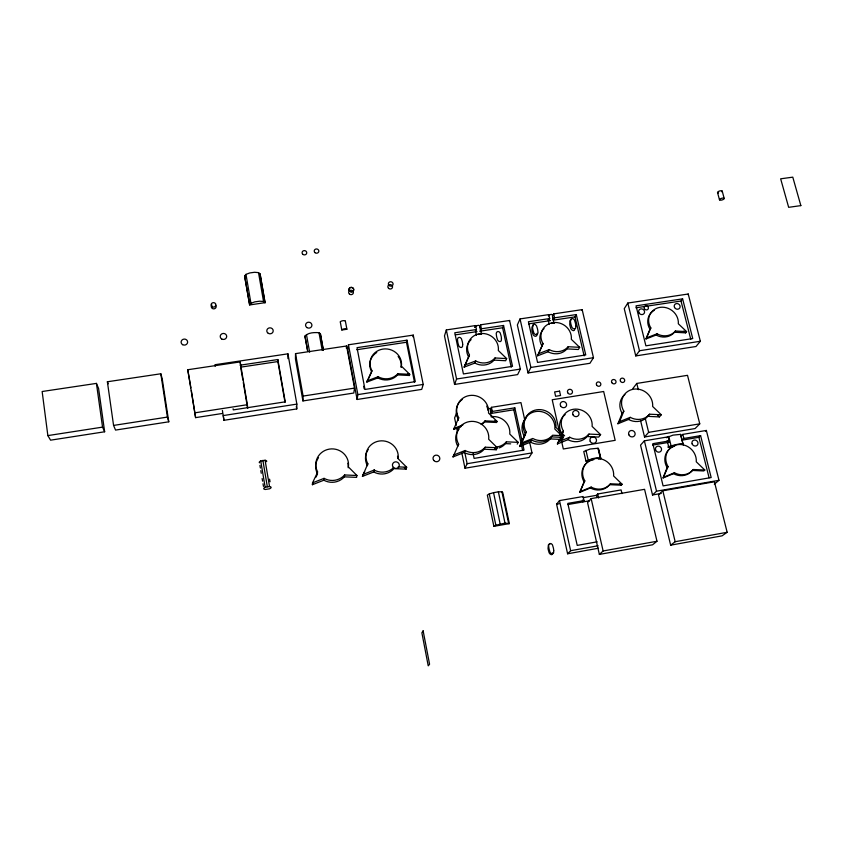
<?xml version="1.0" encoding="UTF-8"?>
<svg xmlns="http://www.w3.org/2000/svg" width="843" height="843" viewBox="0 0 843 843"><rect width="100%" height="100%" fill="white"/><g stroke="black" fill="none" stroke-linecap="round" stroke-linejoin="round"><path stroke-width="1.26" d="M295.524 353.628L295.45 358.928L302.943 400.941L353.807 393.028L354.524 388.107L346.578 345.999L295.524 353.628L303.101 396.073L302.943 400.941M537.054 333.322C537.813 338.117 532.755 336.62 532.555 332.943A14.605 13.53 26.3 0 1 531.87 329.887L532.007 326.989L533.176 325.524M222.404 410.446L223.964 420.299L296.757 408.918L296.852 404.113L287.937 353.828L214.954 364.724L215.207 366.315M312.405 484.704L312.532 482.849L317.695 471.985A16.386 15.785 3.9 0 1 329.328 449.108A16.386 15.785 3.9 0 1 348.391 466.938L356.937 475.494L356.589 477.37L344.355 476.843A16.302 15.711 3.8 0 1 323.87 480.215L312.405 484.704L313.438 482.544M323.87 480.215L324.06 478.35A16.386 15.785 3.9 0 0 344.65 474.957L356.937 475.494M346.325 348.138L346.578 345.999M348.454 344.787L347.801 350.161L357.116 399.487L421.742 389.382L423.207 384.429L413.249 335.103L348.454 344.787L357.875 394.608L357.116 399.487M552.892 552.597C552.86 556.791 548.751 553.956 548.709 551.333A13.825 13.235 44.4 0 1 548.045 548.329L548.403 544.799L549.899 544.114M574.863 328.58C574.778 332.848 570.532 329.834 570.437 327.21A14.542 13.393 28.5 0 1 569.731 324.165L569.952 320.92L571.196 319.824M344.355 476.843L344.65 474.957M366.863 382.069L371.911 370.667A15.817 14.911 12.7 0 1 382.87 349.086A15.817 14.911 12.7 0 1 401.416 366.157L409.73 374.334L409.424 375.504L397.611 374.893A15.775 14.879 12.7 0 1 377.875 377.906L366.863 382.069L371.162 372.985M371.911 370.667L371.7 371.847A15.775 14.879 12.7 0 1 376.737 352.469M377.875 377.906L378.107 376.747A15.817 14.911 12.7 0 0 397.885 373.723L409.73 374.334M362.448 476.39L367.822 463.734A16.238 15.638 12.2 0 1 379.108 441.047A16.238 15.638 12.2 0 1 398.149 458.75L406.684 467.243L406.084 469.151L393.976 468.624A16.154 15.564 12.2 0 1 373.744 471.954L362.448 476.39L364.65 471.627M367.822 463.734L367.411 465.673A16.154 15.564 12.2 0 1 368.212 449.54M397.611 374.893L397.885 373.723M414.503 382.258L406.484 342.258L406.979 340.172L357.021 347.664L364.987 389.445L415.293 381.637L406.979 340.172M401.416 366.157L401.131 367.337A15.775 14.879 12.7 0 0 398.149 356.452M412.838 336.747L413.249 335.103M479.804 327.179C480.478 323.923 475.673 325.472 475.073 327.484M475.61 331.794L476.453 329.529L475.6 325.556L446.326 329.929L444.482 335.883L454.577 384.45L517.623 374.598L520.342 369.086L509.594 320.477L480.573 324.808L479.72 327.095L481.574 334.281M552.492 316.104C553.303 313.311 549.215 314.46 548.382 315.925M474.936 327.358L475.6 325.556M454.577 384.45L456.558 379.023L446.326 329.929M464.135 367.148L469.477 354.914A15.617 14.616 21.9 0 1 479.804 333.649A15.617 14.616 21.9 0 1 498.329 350.509L506.643 358.591L505.674 360.73L494.093 360.119A15.553 14.552 21.9 0 1 474.841 363.059L464.135 367.148L469.477 354.914M480.563 331.057L481.427 328.781L480.573 324.808M663.083 477.97L668.077 466.653A15.785 14.616 41.6 0 1 677.34 444.704A15.785 14.616 41.6 0 1 696.286 461.816L704.822 470.025L703.779 470.952L692.335 470.436A15.743 14.584 41.6 0 1 673.462 473.661L663.083 477.97L667.129 467.58A15.743 14.584 41.6 0 1 674.737 446.063M474.841 363.059L475.684 360.93A15.617 14.616 21.9 0 0 495.02 357.969L506.643 358.591M456.411 413.407L454.609 417.97L456.147 425.452M461.342 426.432L453.576 429.466L454.008 428.402L462.891 424.925M481.743 424.472A16.059 15.248 23.3 0 0 484.577 421.932L496.548 422.501L497.075 421.426L488.508 413.038A16.101 15.279 23.3 0 0 469.425 395.536A16.101 15.279 23.3 0 0 458.729 417.822L458.286 418.908A16.059 15.248 23.3 0 1 462.259 399.434M617.919 423.744L619.594 421.626L623.831 411.194A15.975 14.805 35.8 0 1 633.493 389.203A15.975 14.805 35.8 0 1 652.661 406.484L661.281 414.777L659.405 416.916L647.761 416.347A15.891 14.731 35.9 0 1 628.53 419.477L617.919 423.744L622.134 413.355A15.891 14.731 35.9 0 1 624.916 394.513M579.752 492.365L584.81 480.91A15.901 14.984 38.7 0 1 594.631 458.655A15.901 14.984 38.7 0 1 613.62 475.979L622.166 484.293L621.323 485.189L609.679 484.683A15.859 14.953 38.8 0 1 590.406 487.981L579.752 492.365L584.051 481.817A15.859 14.953 38.8 0 1 593.894 459.604M645.98 338.981L650.838 327.98A15.269 13.899 32.8 0 1 659.943 307.368A15.269 13.899 32.8 0 1 678.33 323.765L686.613 331.626L685.644 332.859L674.495 332.237A15.237 13.867 32.8 0 1 656.107 335.04L645.98 338.981L649.953 329.223A15.237 13.867 32.8 0 1 654.326 310.256M511.237 367.19L502.597 327.769L503.556 325.461L481.427 328.781M561.48 435.747L563.409 431.131A15.764 14.795 33.5 0 1 573.282 409.287A15.764 14.795 33.5 0 1 592.123 426.41L600.595 434.619L598.699 437.074L587.139 436.537A15.669 14.721 33.5 0 1 568.003 439.677L557.413 443.934L559.33 439.351M560.774 435.905L563.409 431.131M557.413 443.934L560.037 439.203M509.341 321.078L509.594 320.477M519.625 446.495L525.347 433.871A16.091 15.195 30.7 0 1 535.653 411.542A16.091 15.195 30.7 0 1 554.831 429.045L563.451 437.433L562.049 439.477L550.194 438.918A16.006 15.132 30.8 0 1 530.532 442.143L519.625 446.495L525.347 433.871M494.093 360.119L495.02 357.969M453.039 456.917L453.903 454.935L465.104 450.51A16.238 15.49 24.6 0 0 485.231 447.201L497.328 447.759L496.253 449.772L484.219 449.224A16.154 15.416 24.6 0 1 464.187 452.501L453.039 456.917L458.655 444.198A16.238 15.49 24.6 0 1 469.446 421.584A16.238 15.49 24.6 0 1 488.687 439.277L497.328 447.759M458.655 444.198L457.781 446.232A16.154 15.416 24.6 0 1 458.94 429.245M537.592 355.799L543.029 343.67A15.48 14.342 27.3 0 1 552.85 322.658A15.48 14.342 27.3 0 1 571.343 339.339L579.657 347.337L578.372 349.508L566.97 348.886A15.406 14.289 27.3 0 1 548.066 351.773L537.592 355.799L543.029 343.67M453.576 429.466L458.729 417.822M548.53 320.846L549.678 318.549L548.782 314.618L520.047 318.917L517.36 324.945L528.034 372.964L589.931 363.291L593.472 357.695L582.155 309.634L553.661 313.891L552.492 316.209L553.387 320.119L554.568 317.822L553.661 313.891M484.577 421.932L485.083 420.857L497.075 421.426M491.437 407.327L490.521 409.276L491.385 413.376L492.312 411.437L491.437 407.327L520.942 402.606L524.789 420.099M315.999 477.127L317.548 473.892A16.302 15.711 3.8 0 1 318.517 457.633M529.773 442.765L531.996 452.902L529.088 457.496L464.978 468.213L467.127 463.703L465.009 453.46M548.477 315.229L548.782 314.618M484.219 449.224L485.231 447.201M528.034 372.964L530.869 367.453L520.047 318.917M522.681 450.605L513.787 409.793L514.82 407.822L492.312 411.437M548.066 351.773L549.225 349.613A15.48 14.342 27.3 0 0 568.203 346.715L579.657 347.337M499.088 447.97A15.817 15.048 26.8 0 0 505.431 443.618L506.422 441.816L518.245 442.364L517.202 444.156M584.125 355.872L575.01 316.894L576.285 314.565L554.568 317.822M581.818 310.256L582.155 309.634M566.97 348.886L568.203 346.715M530.532 442.143L531.775 440.109A16.091 15.195 30.7 0 0 551.533 436.874L563.451 437.433M627.814 303.048L624.252 308.675L635.759 355.915L696.012 346.494L700.343 341.267L688.225 294.017L627.814 303.048L639.479 350.741L635.759 355.915M550.194 438.918L551.533 436.874M568.003 439.677L569.72 437.243A15.764 14.795 33.5 0 0 588.972 434.071L600.595 434.619M649.953 329.223L650.838 327.98M656.107 335.04L657.013 333.817A15.269 13.899 32.8 0 0 675.443 330.993L686.613 331.626M635.928 307.8L681.018 301.025L682.609 298.854L692.746 338.559L645.886 345.83L636.043 305.84L682.609 298.854M687.804 294.597L688.225 294.017M587.139 436.537L588.972 434.071M674.495 332.237L675.443 330.993M632.84 388.591L636.792 383.439L687.509 375.325L699.764 423.839L695.096 428.55L644.537 436.99L640.532 420.436M622.134 413.355L623.831 411.194M598.467 548.224L567.613 553.788L556.591 504.198L559.478 500.605L583.082 496.516L584.009 500.573L582.85 501.901L582.429 500.036M628.53 419.477L630.258 417.348L619.594 421.626M584.051 481.817L584.81 480.91M244.607 276.019L245.977 274.375L249.791 272.942L254.597 272.278L258.516 272.637L260.065 273.87L265.092 302.658L249.644 304.945L244.607 276.019L249.644 304.945L250.94 303.29L254.786 301.878L259.612 301.193L263.543 301.488L265.092 302.658M260.065 273.87L265.008 302.753M647.761 416.347L649.584 414.198L661.281 414.777M590.406 487.981L591.175 487.096A15.901 14.984 38.7 0 0 610.49 483.787L622.166 484.293M644.537 436.99L648.646 432.343L699.764 423.839M591.143 498.603L587.56 502.628L599.362 554.42L652.608 544.778L656.992 541.248L644.568 489.319L591.143 498.603L603.124 550.974L599.362 554.42M667.656 442.501L669.173 440.921L668.162 436.843L644.379 440.826L640.543 445.125L652.524 494.978L661.239 493.45M583.082 497.655L596.465 495.336L597.676 493.987L621.101 489.931L621.976 493.619M609.679 484.683L610.49 483.787M681.27 435.989L682.841 434.387L706.35 430.446L718.984 480.31L714.327 484.188M567.613 553.788L570.637 550.7L598.087 545.758M682.282 440.046L683.852 438.455L700.607 435.641L711.176 477.549L663.093 485.895L652.84 443.671L669.173 440.921M307.579 350.73L304.924 336.072C308.422 332.448 314.249 332.374 318.991 332.7L320.382 333.786L323.438 350.372M667.129 467.58L668.077 466.653M682.187 440.12L698.9 437.306L700.607 435.641M705.443 431.331L706.35 430.446M320.382 333.786L323.333 350.456M673.462 473.661L674.442 472.754A15.785 14.616 41.6 0 0 693.346 469.509L704.822 470.025M652.524 494.978L656.539 491.184L718.984 480.31M662.819 490.774L658.499 494.788L670.659 545.168L722.072 535.842L727.161 532.291L714.4 481.785L662.819 490.774L675.169 541.712L670.659 545.168M692.335 470.436L693.346 469.509M478.276 334.471L481.332 334.007M551.29 323.48L553.261 322.721L554.473 323.301M489.277 493.935L487.338 495.104L493.882 526.327L509.351 523.619L502.734 492.47L501.912 491.775L498.382 491.827L493.555 492.66L489.277 493.935L495.853 525.231L493.882 526.327M598.435 459.056L600.901 458.581L598.045 448.234L590.174 449.013L583.756 451.5L586.001 461.153L591.849 460.162M598.678 448.992L600.764 458.655M586.001 461.153L592.397 458.645L597.034 457.865L600.279 457.844L600.901 458.581M680.596 434.387L683.188 444.725L680.596 434.387L673.02 435.125L666.402 437.686M683.336 444.651L682.946 443.882C681.766 442.385 656.065 449.793 674.463 446.2M664.021 477.064L674.442 472.754M580.49 491.48L591.175 487.096M559.067 441.5L569.72 437.243M520.816 444.482L531.775 440.109M362.827 474.514L374.187 470.057A16.238 15.638 12.2 0 0 393.692 467.591M312.532 482.849L324.06 478.35M646.855 337.758L657.013 333.817M538.709 353.649L549.225 349.613M464.925 365.019L475.684 360.93M487.707 408.455L490.257 408.581L491.09 413.534M367.063 380.91L378.107 376.747M259.496 462.818A7.64 1.928 -9.6 0 1 260.719 460.973L265.081 460.267A7.65 1.928 -9.5 0 1 266.525 461.669M495.853 525.231L505.01 523.134L509.351 523.619M265.155 487.296L269.539 486.569A7.692 1.802 -9.7 0 1 269.655 488.771L265.303 489.488A7.671 1.802 -9.8 0 1 265.155 487.296L260.719 460.973M603.124 550.974L656.992 541.248M675.169 541.712L727.161 532.291M597.192 541.817L577.223 545.4L567.803 503.387L584.009 500.573M556.591 504.198L559.046 503.766M567.94 504.536L589.689 500.753M652.608 445.093L669.321 442.28M467.127 463.703L531.996 452.902M490.394 413.555L513.787 409.793M456.558 379.023L520.342 369.086M530.869 367.453L593.472 357.695M296.852 404.113L223.237 415.578L223.964 420.299M357.875 394.608L423.207 384.429M639.479 350.741L700.343 341.267M47.851 435.599L102.54 427.127L104.648 431.774L50.58 440.172L47.851 435.599L42.15 391.51L96.429 383.396L98.589 388.486L104.648 431.774M113.573 425.42L167.409 417.085L168.769 421.806L115.544 430.078L113.573 425.42L107.377 381.763L160.823 373.776L162.235 378.928L168.769 421.806M194.554 412.88L247.357 404.703L240.181 361.91L187.757 369.74L195.608 417.633L222.352 413.47M303.101 396.073L354.524 388.107M476.453 329.529L454.777 332.774L463.418 373.944L512.533 366.326L503.556 325.461M549.678 318.549L528.413 321.741L537.549 362.437L585.748 354.956L576.285 314.565M240.118 365.188L277.842 359.539L285.24 401.826L233.29 409.888L233.1 408.792M277.842 359.539L277.884 361.563L240.645 367.158L242.868 379.982M356.737 349.729L406.484 342.258M455.304 334.871L477.033 331.605M479.593 331.225L502.597 327.769M528.624 323.86L550.532 320.572M553.103 320.182L575.01 316.894M398.17 466.874L406.684 467.243M505.431 443.618L510.668 443.861M304.924 336.072L307.663 350.793M683.81 331.12L685.644 332.859M657.688 415.262L659.405 416.916M619.616 483.524L621.323 485.189M560.332 437.802L562.049 439.477M518.245 442.364L509.773 434.061A15.891 15.111 26.8 0 0 490.932 416.748M494.83 420.826L496.548 422.501M494.535 448.086L496.253 449.772M407.58 373.691L409.424 375.504M404.387 467.465L406.084 469.151M107.377 381.763L108.189 383.807M722.23 191.15L724.19 198.453A2.434 0.864 -16.5 0 1 720.807 200.202A2.434 0.864 -16.5 0 1 720.533 198.727A2.434 0.864 -16.5 0 1 724.19 198.474M717.53 192.52L719.49 199.812M681.018 301.025L690.775 339.308M698.9 437.306L709.089 477.791M682.841 434.387L683.852 438.455M668.741 436.379L671.081 445.884M667.192 440.636L668.731 447.159M636.792 383.439L638.309 389.708M645.306 418.549L648.646 432.343M644.379 440.826L656.539 491.184M598.045 448.234L600.279 457.844M597.676 493.987L598.614 498.034M596.465 495.336L596.97 497.518M585.948 450.257L588.161 459.888M552.639 317.358L553.24 319.961M553.482 321.004L553.956 323.09M548.14 319.645L549.215 324.344M560.184 435.093L552.197 399.751L603.662 391.5L615.179 440.341L563.314 448.982L561.038 438.887M559.478 500.605L570.637 550.7M514.82 407.822L522.144 441.405M522.976 445.199L524.04 450.099L474.103 458.392L473.071 453.45M187.757 369.74L190.918 387.864M475.42 330.551L476.432 335.303M491.437 415.167L491.785 416.811M501.912 491.775L508.55 523.008M498.382 491.827L505.01 523.134M493.555 492.66L500.152 523.988M456.611 412.901L458.171 420.457M456.664 427.949L457.443 431.7M461.848 453.039L464.978 468.213M363.702 386.294L364.187 388.823M345.377 321.162L346.905 329.255L341.794 330.013L340.277 321.878M318.991 332.7L322.226 350.309M306.452 334.555L309.644 352.184M296.314 406.41L296.757 408.918M277.884 361.563L285.029 402.417M258.516 272.637L263.543 301.488M245.977 274.375L250.94 303.29M269.581 479.13L270.034 481.753M265.081 460.267L269.539 486.569M262.879 460.341L267.326 486.674M259.939 465.42L260.382 468.034M260.814 470.657L261.256 473.271M262.141 478.518L262.584 481.142M263.027 483.777L263.469 486.4M243.3 382.553L247.6 408.223M191.329 390.457L195.608 417.633M160.823 373.776L167.409 417.085M96.429 383.396L102.54 427.127M240.181 361.91L240.582 365.841M247.357 404.703L247.705 408.307M287.937 353.828L287.948 358.612M468.666 357.084A15.553 14.552 21.9 0 1 471.1 339.613M506.422 441.816A15.891 15.111 26.8 0 1 495.947 447.043M215.418 305.061A2.413 2.223 -0.9 0 1 215.439 308.201A2.413 2.223 -0.9 0 1 212.036 308.232A2.413 2.223 -0.9 0 1 212.004 305.092M486.717 406.115A16.059 15.248 23.3 0 1 487.981 410.573M485.083 420.857A16.101 15.279 23.3 0 1 481.1 424.113M341.9 329.961A2.508 0.832 -10.3 0 1 344.439 328.812A2.508 0.832 -10.3 0 1 346.821 329.244M340.372 321.868A2.508 0.854 -10.2 0 1 342.911 320.709A2.508 0.854 -10.2 0 1 345.282 321.151M541.901 345.862A15.406 14.289 27.3 0 1 544.02 328.601M561.733 433.618A15.669 14.721 33.5 0 1 565.158 414.598M718.594 192.921A2.434 0.875 -16.6 0 1 717.92 191.835A2.434 0.875 -16.6 0 1 721.165 190.739A2.434 0.875 -16.6 0 1 721.85 191.825M649.584 414.198A15.975 14.805 35.8 0 1 630.258 417.348M524.146 435.936A16.006 15.132 30.8 0 1 526.538 417.538M347.843 463.197A16.302 15.711 3.8 0 1 348.212 467.728M397.517 456.2A16.154 15.564 12.2 0 1 397.717 458.455M575.811 325.956C576.601 330.751 571.554 329.223 571.343 325.577A14.594 13.425 28.5 0 1 570.627 322.521C569.078 317.59 574.494 317.105 575.031 321.857A14.626 13.52 27.2 0 1 575.737 324.903L575.811 325.956M553.725 550.753C554.525 555.411 549.678 554.125 549.488 550.458A13.857 13.267 44.3 0 1 548.835 547.455C547.339 542.702 552.492 541.933 553.008 546.707A13.888 13.362 43.5 0 1 553.661 549.71L553.725 550.753M532.597 326.684L532.65 328.243A14.658 13.562 26.3 0 0 533.345 331.32C533.861 336.125 539.32 335.609 537.792 330.646A14.7 13.646 24.7 0 0 537.096 327.579C536.98 324.439 532.27 322.1 532.597 326.684M501.437 338.717C502.143 343.354 497.254 341.931 497.075 338.349A14.183 13.203 23.8 0 1 496.432 335.377C494.999 330.614 500.257 330.087 500.731 334.734A14.226 13.277 22 0 1 501.374 337.695L501.437 338.717M462.67 344.587C463.355 349.244 458.434 347.843 458.286 344.229A14.257 13.33 20.7 0 1 457.654 341.236C456.242 336.452 461.532 335.893 461.996 340.583A14.31 13.404 18.7 0 1 462.628 343.565L462.67 344.587M374.187 470.046L373.744 471.954L374.187 470.057M526.327 432.206L521.775 442.849L532.776 438.476A16.154 15.248 30.7 0 0 552.618 435.22L564.578 435.789L555.916 427.359A16.154 15.248 30.7 0 0 536.664 409.793A16.154 15.248 30.7 0 0 526.327 432.206M465.094 450.499L464.187 452.501L465.104 450.51M423.133 630.849L421.879 632.798L428.233 665.844L429.572 664.2L423.133 630.849M559.573 391.141L554.62 391.932L555.611 396.294L560.563 395.504L559.573 391.141M800.85 205.618L788.658 207.325L780.65 178.811L792.789 177.156L800.85 205.618M644.4 308.696A2.192 1.992 31.4 0 0 648.098 309.086A2.192 1.992 31.4 0 0 646.328 305.84A2.192 1.992 31.4 0 0 644.4 308.696M349.487 294.091A2.381 2.202 9.9 0 0 353.365 292.89A2.381 2.202 9.9 0 0 350.224 290.34A2.381 2.202 9.9 0 0 349.487 294.091M349.803 291.256A2.392 2.213 9.9 0 0 353.702 290.055A2.392 2.213 9.9 0 0 350.54 287.484A2.392 2.213 9.9 0 0 349.803 291.256A2.339 2.171 9.9 0 0 353.649 290.045A2.339 2.171 9.9 0 0 350.562 287.537A2.339 2.171 9.9 0 0 349.834 291.225M388.56 288.338A2.36 2.192 13.1 0 0 392.48 287.4A2.36 2.192 13.1 0 0 389.54 284.671A2.36 2.192 13.1 0 0 388.56 288.338M389.076 285.482A2.381 2.202 13.1 0 0 393.017 284.555A2.381 2.202 13.1 0 0 390.056 281.804A2.381 2.202 13.1 0 0 389.076 285.482M212.278 306.82A2.413 2.234 -0.9 0 0 215.892 304.85A2.413 2.234 -0.9 0 0 212.246 302.964A2.413 2.234 -0.9 0 0 212.278 306.82M560.584 405.894A3.256 3.045 31.2 0 0 566.117 406.431A3.256 3.045 31.2 0 0 563.545 401.531A3.256 3.045 31.2 0 0 560.584 405.894M182.594 344.661A3.277 3.035 -4.4 0 0 187.631 342.205A3.277 3.035 -4.4 0 0 182.868 339.413A3.277 3.035 -4.4 0 0 182.594 344.661M221.72 339.002A3.246 3.014 -1.4 0 0 226.704 336.568A3.246 3.014 -1.4 0 0 221.951 333.786A3.246 3.014 -1.4 0 0 221.72 339.002M306.841 327.527A3.182 2.972 5.8 0 0 311.899 325.556A3.182 2.972 5.8 0 0 307.484 322.426A3.182 2.972 5.8 0 0 306.841 327.527M268.253 333.322A3.203 2.993 2.4 0 0 273.206 330.993A3.203 2.993 2.4 0 0 268.538 328.148A3.203 2.993 2.4 0 0 268.253 333.322M315.019 252.668A2.329 2.139 7.7 0 0 318.812 251.53A2.329 2.139 7.7 0 0 315.767 249.054A2.329 2.139 7.7 0 0 315.019 252.668M303.016 254.438A2.329 2.139 6.9 0 0 306.726 253.037A2.329 2.139 6.9 0 0 303.491 250.761A2.329 2.139 6.9 0 0 303.016 254.438M433.745 460.426A3.435 3.298 20.9 0 0 439.593 459.741A3.435 3.298 20.9 0 0 435.915 455.146A3.435 3.298 20.9 0 0 433.745 460.426M393.302 467.338A3.456 3.33 14.6 0 0 399.139 466.232A3.456 3.33 14.6 0 0 395.146 461.869A3.456 3.33 14.6 0 0 393.302 467.338M567.718 392.754A2.571 2.403 31 0 0 572.102 393.175A2.571 2.403 31 0 0 570.058 389.308A2.571 2.403 31 0 0 567.718 392.754M655.612 450.025A3.161 2.929 39.9 0 0 660.849 451.258A3.161 2.929 39.9 0 0 658.984 446.221A3.161 2.929 39.9 0 0 655.612 450.025M692.124 443.871A3.151 2.898 41 0 0 697.34 445.104A3.151 2.898 41 0 0 695.443 440.099A3.151 2.898 41 0 0 692.124 443.871M628.867 434.819A3.361 3.14 37.5 0 0 634.526 435.747A3.361 3.14 37.5 0 0 632.176 430.51A3.361 3.14 37.5 0 0 628.867 434.819M590.184 441.258A3.383 3.172 35.7 0 0 595.885 442.185A3.383 3.172 35.7 0 0 593.556 436.927A3.383 3.172 35.7 0 0 590.184 441.258M638.973 312.89A3.056 2.792 31.3 0 0 644.147 313.417A3.056 2.792 31.3 0 0 641.671 308.886A3.056 2.792 31.3 0 0 638.973 312.89M674.569 307.537A3.045 2.761 32.8 0 0 679.711 308.064A3.045 2.761 32.8 0 0 677.224 303.554A3.045 2.761 32.8 0 0 674.569 307.537M573.019 414.84A3.256 3.045 32.7 0 0 578.54 415.367A3.256 3.045 32.7 0 0 575.969 410.467A3.256 3.045 32.7 0 0 573.019 414.84M596.581 385.009A2.318 2.15 32.4 0 0 600.511 385.399A2.318 2.15 32.4 0 0 598.656 381.921A2.318 2.15 32.4 0 0 596.581 385.009M611.786 382.596A2.318 2.139 33.2 0 0 615.706 382.975A2.318 2.139 33.2 0 0 613.852 379.508A2.318 2.139 33.2 0 0 611.786 382.596M620.469 381.205A2.308 2.139 33.6 0 0 624.378 381.594A2.308 2.139 33.6 0 0 622.524 378.128A2.308 2.139 33.6 0 0 620.469 381.205"/></g></svg>
